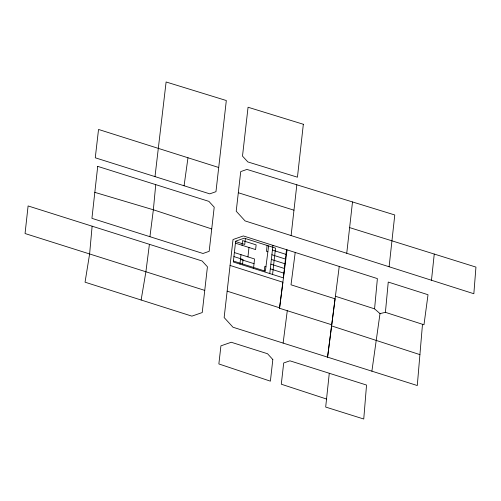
<?xml version="1.0" encoding="UTF-8"?>
<svg xmlns="http://www.w3.org/2000/svg" width="501" height="501" viewBox="0 0 501 501"><rect width="100%" height="100%" fill="white"/><g stroke="black" fill="none" stroke-linecap="round" stroke-linejoin="round"><path stroke-width="0.75" d="M385.407 312.336L388.25 282.057L428.023 294.732L423.978 324.761L385.407 312.336L380.002 313.607L374.573 308.854L377.391 278.6L243.367 235.946L233.021 239.528L224.147 317.546L232.996 327.234L417.289 385.532L422.493 324.285M92.121 226.189L89.616 253.963L85.045 282.195L191.883 316.137L202.229 312.555L207.433 266.801L202.11 260.99L28.1 205.942L25.05 233.529L204.746 290.398M155.736 184.644L153.356 209.781L149.924 236.691M329.282 373.27L325.681 407.056L363.751 419.018L366.538 385.05L289.91 360.82L283.691 362.974L281.299 384.211L326.552 399.034M431.48 280.247L434.248 254.051L349.623 227.604M389.108 266.757L394.775 214.967L246.924 169.419L240.718 171.605L236.215 211.203L245.077 220.916L473.846 293.73L475.95 267.096L434.248 254.051M239.935 264.071L240.987 254.665M242.033 245.265L242.559 240.561L256.13 244.876L255.604 249.579L235.42 243.16M242.565 263.958L243.06 259.499L233.923 256.593M245.402 238.545L244.738 244.457L235.602 241.551M247.945 256.881L248.991 247.475M253.506 268.379L254.558 258.979L234.374 252.567M264.277 270.859L264.779 266.4L265.943 266.77M267.114 245.446L266.457 251.358L267.872 251.809M269.788 273.559L272.939 245.352M272.569 274.485L275.512 248.114L244.263 238.182L235.645 241.169L233.322 262.01L283.359 277.873L286.509 249.667M291.106 235.576L296.83 184.794M346.742 253.274L352.504 201.928M295.214 252.441L291.006 284.806L335.056 298.815L331.737 324.78L279.533 308.259L282.877 282.226L230.078 265.442M154.997 176.615L166.107 81.982L226.32 100.532L215.962 191.676L209.756 193.856L95.271 157.802L98.534 129.452L218.712 167.491M149.411 244.313L145.897 271.786L141.125 300.018M268.63 245.928L265.367 271.21L233.428 261.052M279.533 308.259L287.06 249.842M283.115 343.085L287.286 310.714M339.246 266.463L327.566 357.15L331.581 325.9L419.919 354.633M184.074 185.783L187.975 157.771M380.002 313.607L371.892 371.178M94.821 192.359L153.356 209.781L211.729 228.944M238.326 192.753L293.962 210.188M272.412 250.055L285.983 254.37M271.893 254.752L285.464 259.067M271.367 259.455L284.937 263.77M270.841 264.159L284.411 268.467M240.461 259.368L254.032 263.683M270.315 268.855L283.885 273.17M227.16 291.156L279.583 307.814M335.407 296.254L374.573 308.854M97.714 166.37L91.927 218.348L202.98 253.481L209.174 251.314L214.209 207.176L208.886 201.364L97.714 166.37M303.343 124.267L297.444 177.197L247.851 161.929L242.497 156.118L248.058 107.239L303.343 124.267M272.826 359.536L270.39 381.161L218.862 363.951L220.922 345.853L231.243 342.258L267.528 353.737L272.826 359.536"/></g></svg>
